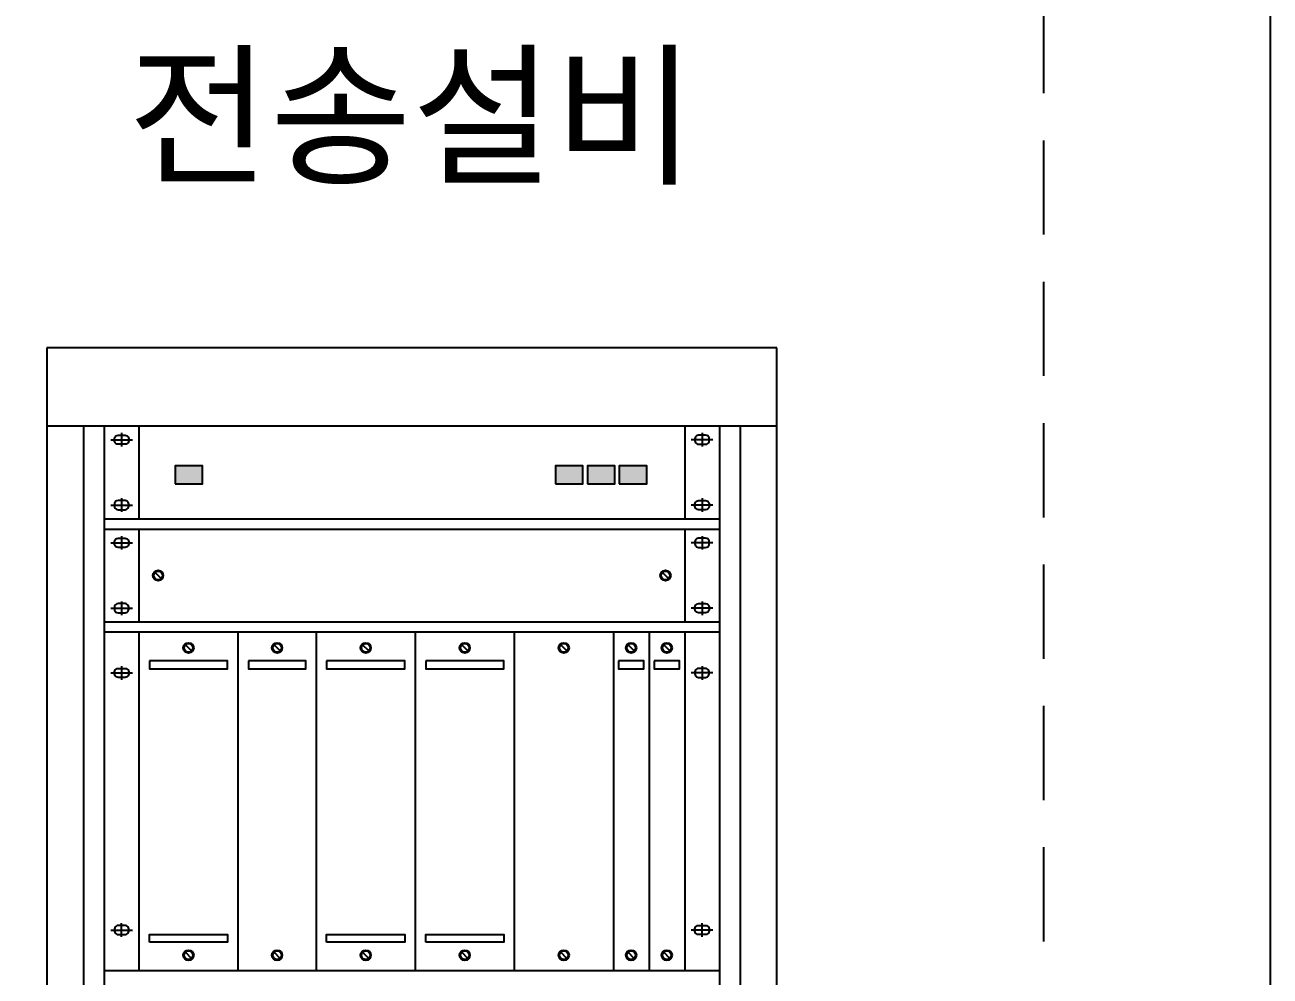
# Model space of a CAD drawing. Header units: millimetres. Extents: x 4 to 3929, y -454 to 587.
# Drawn here: x 1312.6 to 1378.6, y 121.9 to 172.4 of the extents above; entities that cross this region are included whole.
import ezdxf
from ezdxf.enums import TextEntityAlignment as Align

# ---------------------------------------------------------------- set-up
doc = ezdxf.new("R2010")
doc.units = ezdxf.units.MM
doc.header["$LTSCALE"] = 10
doc.linetypes.add('A-DASHD01', pattern=[0.75, 0.5, -0.25])
for name, color, linetype in [('CZ-SYMB', 2, 'Continuous'), ('CZ-TABL-LIN1', 4, 'Continuous'), ('CZ-TEX2', 3, 'Continuous')]:
    doc.layers.add(name, color=color, linetype=linetype)
doc.styles.add('굴림체', font='GulimChe.ttf')

msp = doc.modelspace()

# ---------------------------------------------------------------- linework, layer by layer
at = {"layer": 'CZ-SYMB'}
for p, q in [((1313.798, 155.259), (1313.798, 55.755)), ((1313.798, 155.259), (1313.798, 55.755)), ((1352.494, 155.259), (1313.798, 155.259)), ((1352.494, 55.755), (1352.494, 155.259)), ((1352.494, 55.755), (1352.494, 155.259)), ((1352.494, 151.113), (1313.798, 151.113)), ((1315.733, 151.113), (1315.733, 58.519)), ((1315.733, 151.113), (1315.733, 58.519)), ((1316.838, 151.113), (1316.838, 58.519)), ((1316.838, 151.113), (1316.838, 58.519)), ((1317.759, 150.752), (1317.759, 150.029)), ((1318.679, 151.113), (1318.679, 146.199)), ((1347.613, 151.113), (1347.613, 146.199)), ((1348.534, 150.752), (1348.534, 150.029)), ((1349.454, 151.113), (1349.454, 58.519)), ((1349.454, 151.113), (1349.454, 58.519)), ((1350.559, 151.113), (1350.559, 58.519)), ((1350.559, 151.113), (1350.559, 58.519)), ((1317.18, 150.39), (1318.337, 150.39)), ((1349.112, 150.39), (1347.955, 150.39)), ((1317.759, 147.284), (1317.759, 146.56)), ((1348.534, 147.284), (1348.534, 146.56)), ((1317.18, 146.922), (1318.337, 146.922)), ((1349.112, 146.922), (1347.955, 146.922)), ((1316.838, 146.199), (1349.454, 146.199)), ((1316.838, 145.646), (1349.454, 145.646)), ((1317.759, 145.284), (1317.759, 144.561)), ((1318.679, 145.646), (1318.679, 140.732)), ((1347.613, 145.646), (1347.613, 140.732)), ((1348.534, 145.284), (1348.534, 144.561)), ((1317.18, 144.923), (1318.337, 144.923)), ((1349.112, 144.923), (1347.955, 144.923)), ((1319.856, 143.026), (1319.53, 143.352)), ((1346.759, 143.026), (1346.433, 143.352)), ((1317.18, 141.455), (1318.337, 141.455)), ((1317.759, 141.816), (1317.759, 141.093)), ((1349.112, 141.455), (1347.955, 141.455)), ((1348.534, 141.816), (1348.534, 141.093)), ((1316.838, 140.732), (1349.454, 140.732)), ((1349.454, 140.179), (1316.838, 140.179)), ((1349.454, 140.179), (1316.838, 140.179)), ((1349.454, 140.179), (1316.838, 140.179)), ((1318.679, 140.179), (1318.679, 122.213)), ((1323.93, 140.179), (1323.93, 122.213)), ((1328.076, 140.179), (1328.076, 122.213)), ((1333.328, 140.179), (1333.328, 122.213)), ((1338.579, 140.179), (1338.579, 122.213)), ((1343.831, 140.179), (1343.831, 122.213)), ((1345.721, 140.179), (1345.721, 122.213)), ((1347.611, 140.179), (1347.611, 122.213)), ((1321.467, 139.187), (1321.142, 139.513)), ((1326.166, 139.187), (1325.84, 139.513)), ((1330.865, 139.187), (1330.539, 139.513)), ((1336.116, 139.187), (1335.791, 139.513)), ((1341.368, 139.187), (1341.042, 139.513)), ((1344.939, 139.187), (1344.613, 139.513)), ((1346.829, 139.187), (1346.503, 139.513)), ((1317.183, 138.021), (1318.34, 138.021)), ((1317.761, 138.383), (1317.761, 137.66)), ((1349.109, 138.021), (1347.952, 138.021)), ((1348.531, 138.383), (1348.531, 137.66)), ((1317.183, 124.382), (1318.34, 124.382)), ((1317.761, 124.021), (1317.761, 124.744)), ((1349.109, 124.382), (1347.952, 124.382)), ((1348.531, 124.021), (1348.531, 124.744)), ((1321.467, 122.879), (1321.142, 123.205)), ((1326.166, 122.879), (1325.84, 123.205)), ((1330.865, 122.879), (1330.539, 123.205)), ((1336.116, 122.879), (1335.791, 123.205)), ((1341.368, 122.879), (1341.042, 123.205)), ((1344.939, 122.879), (1344.613, 123.205)), ((1346.829, 122.879), (1346.503, 123.205)), ((1349.454, 122.213), (1316.838, 122.213))]:
    msp.add_line(p, q, dxfattribs=at)
for points in [[(1317.573, 150.631), (1317.944, 150.631, -0.324709), (1318.127, 150.498, -0.158775), (1318.127, 150.282, -0.324709), (1317.944, 150.149), (1317.573, 150.149, -0.324709), (1317.39, 150.282, -0.158775), (1317.39, 150.498, -0.324709)], [(1348.719, 150.631), (1348.348, 150.631, 0.324709), (1348.165, 150.498, 0.158775), (1348.165, 150.282, 0.324709), (1348.348, 150.149), (1348.719, 150.149, 0.324709), (1348.902, 150.282, 0.158775), (1348.902, 150.498, 0.324709)], [(1317.573, 146.681), (1317.944, 146.681, 0.324709), (1318.127, 146.814, 0.158775), (1318.127, 147.03, 0.324709), (1317.944, 147.163), (1317.573, 147.163, 0.324709), (1317.39, 147.03, 0.158775), (1317.39, 146.814, 0.324709)], [(1348.719, 146.681), (1348.348, 146.681, -0.324709), (1348.165, 146.814, -0.158775), (1348.165, 147.03, -0.324709), (1348.348, 147.163), (1348.719, 147.163, -0.324709), (1348.902, 147.03, -0.158775), (1348.902, 146.814, -0.324709)], [(1317.573, 145.164), (1317.944, 145.164, -0.324709), (1318.127, 145.031, -0.158775), (1318.127, 144.815, -0.324709), (1317.944, 144.682), (1317.573, 144.682, -0.324709), (1317.39, 144.815, -0.158775), (1317.39, 145.031, -0.324709)], [(1348.719, 145.164), (1348.348, 145.164, 0.324709), (1348.165, 145.031, 0.158775), (1348.165, 144.815, 0.324709), (1348.348, 144.682), (1348.719, 144.682, 0.324709), (1348.902, 144.815, 0.158775), (1348.902, 145.031, 0.324709)], [(1317.573, 141.214), (1317.944, 141.214, 0.324709), (1318.127, 141.347, 0.158775), (1318.127, 141.563, 0.324709), (1317.944, 141.696), (1317.573, 141.696, 0.324709), (1317.39, 141.563, 0.158775), (1317.39, 141.347, 0.324709)], [(1348.719, 141.214), (1348.348, 141.214, -0.324709), (1348.165, 141.347, -0.158775), (1348.165, 141.563, -0.324709), (1348.348, 141.696), (1348.719, 141.696, -0.324709), (1348.902, 141.563, -0.158775), (1348.902, 141.347, -0.324709)], [(1317.576, 138.262), (1317.947, 138.262, -0.324709), (1318.13, 138.129, -0.158775), (1318.13, 137.913, -0.324709), (1317.947, 137.78), (1317.576, 137.78, -0.324709), (1317.393, 137.913, -0.158775), (1317.393, 138.129, -0.324709)], [(1348.716, 138.262), (1348.345, 138.262, 0.324709), (1348.162, 138.129, 0.158775), (1348.162, 137.913, 0.324709), (1348.345, 137.78), (1348.716, 137.78, 0.324709), (1348.899, 137.913, 0.158775), (1348.899, 138.129, 0.324709)], [(1317.576, 124.141), (1317.947, 124.141, 0.324709), (1318.13, 124.274, 0.158775), (1318.13, 124.49, 0.324709), (1317.947, 124.623), (1317.576, 124.623, 0.324709), (1317.393, 124.49, 0.158775), (1317.393, 124.274, 0.324709)], [(1348.716, 124.141), (1348.345, 124.141, -0.324709), (1348.162, 124.274, -0.158775), (1348.162, 124.49, -0.324709), (1348.345, 124.623), (1348.716, 124.623, -0.324709), (1348.899, 124.49, -0.158775), (1348.899, 124.274, -0.324709)]]:
    msp.add_lwpolyline(points, format="xyb", close=True, dxfattribs=at)
for points in [[(1320.599, 148.044), (1322.05, 148.044), (1322.05, 149.011), (1320.599, 149.011)], [(1340.76, 148.044), (1342.211, 148.044), (1342.211, 149.011), (1340.76, 149.011)], [(1342.453, 148.044), (1343.904, 148.044), (1343.904, 149.011), (1342.453, 149.011)], [(1344.146, 148.044), (1345.597, 148.044), (1345.597, 149.011), (1344.146, 149.011)], [(1319.231, 138.659), (1319.231, 138.244), (1323.377, 138.244), (1323.377, 138.659)], [(1324.483, 138.659), (1324.483, 138.244), (1327.523, 138.244), (1327.523, 138.659)], [(1328.629, 138.659), (1328.629, 138.244), (1332.775, 138.244), (1332.775, 138.659)], [(1333.881, 138.659), (1333.881, 138.244), (1338.027, 138.244), (1338.027, 138.659)], [(1344.107, 138.659), (1344.107, 138.244), (1345.444, 138.244), (1345.444, 138.659)], [(1345.997, 138.659), (1345.997, 138.244), (1347.334, 138.244), (1347.334, 138.659)], [(1319.231, 123.733), (1319.231, 124.148), (1323.377, 124.148), (1323.377, 123.733)], [(1328.629, 123.733), (1328.629, 124.148), (1332.775, 124.148), (1332.775, 123.733)], [(1333.881, 123.733), (1333.881, 124.148), (1338.027, 124.148), (1338.027, 123.733)]]:
    msp.add_lwpolyline(points, close=True, dxfattribs=at)
for centre, radius in [((1319.693, 143.189), 0.276), ((1319.693, 143.189), 0.23), ((1346.596, 143.189), 0.276), ((1346.596, 143.189), 0.23), ((1321.304, 139.35), 0.276), ((1321.304, 139.35), 0.23), ((1326.003, 139.35), 0.276), ((1326.003, 139.35), 0.23), ((1330.702, 139.35), 0.276), ((1330.702, 139.35), 0.23), ((1335.954, 139.35), 0.276), ((1335.954, 139.35), 0.23), ((1341.205, 139.35), 0.276), ((1341.205, 139.35), 0.23), ((1344.776, 139.35), 0.276), ((1344.776, 139.35), 0.23), ((1346.666, 139.35), 0.276), ((1346.666, 139.35), 0.23), ((1321.304, 123.042), 0.276), ((1321.304, 123.042), 0.23), ((1326.003, 123.042), 0.276), ((1326.003, 123.042), 0.23), ((1330.702, 123.042), 0.276), ((1330.702, 123.042), 0.23), ((1335.954, 123.042), 0.276), ((1335.954, 123.042), 0.23), ((1341.205, 123.042), 0.276), ((1341.205, 123.042), 0.23), ((1344.776, 123.042), 0.276), ((1344.776, 123.042), 0.23), ((1346.666, 123.042), 0.276), ((1346.666, 123.042), 0.23)]:
    msp.add_circle(centre, radius, dxfattribs=at)
for points in [[(1320.599, 148.044), (1320.599, 149.011), (1322.05, 148.044), (1322.05, 149.011)], [(1340.76, 148.044), (1340.76, 149.011), (1342.211, 148.044), (1342.211, 149.011)], [(1342.453, 148.044), (1342.453, 149.011), (1343.904, 148.044), (1343.904, 149.011)], [(1344.146, 148.044), (1344.146, 149.011), (1345.597, 148.044), (1345.597, 149.011)]]:
    msp.add_solid(points, dxfattribs=at)
at = {"layer": 'CZ-TABL-LIN1', "flags": 128}
msp.add_lwpolyline([(1072.089, 6.779), (1072.089, 447.591), (1378.648, 447.591), (1378.648, 6.779)], close=True, dxfattribs=at)
at = {"layer": 'CZ-TABL-LIN1', "linetype": 'A-DASHD01'}
msp.add_lwpolyline([(1295.269, 46.937), (1295.269, 188.774), (1366.634, 188.774), (1366.634, 46.937)], close=True, dxfattribs=at)

# ---------------------------------------------------------------- texts
at = {"layer": 'CZ-TEX2', "style": '굴림체'}
msp.add_text('전송설비', height=6, dxfattribs=at).set_placement((1333.146, 167.635), align=Align.MIDDLE)

doc.saveas('drawing.dxf')
